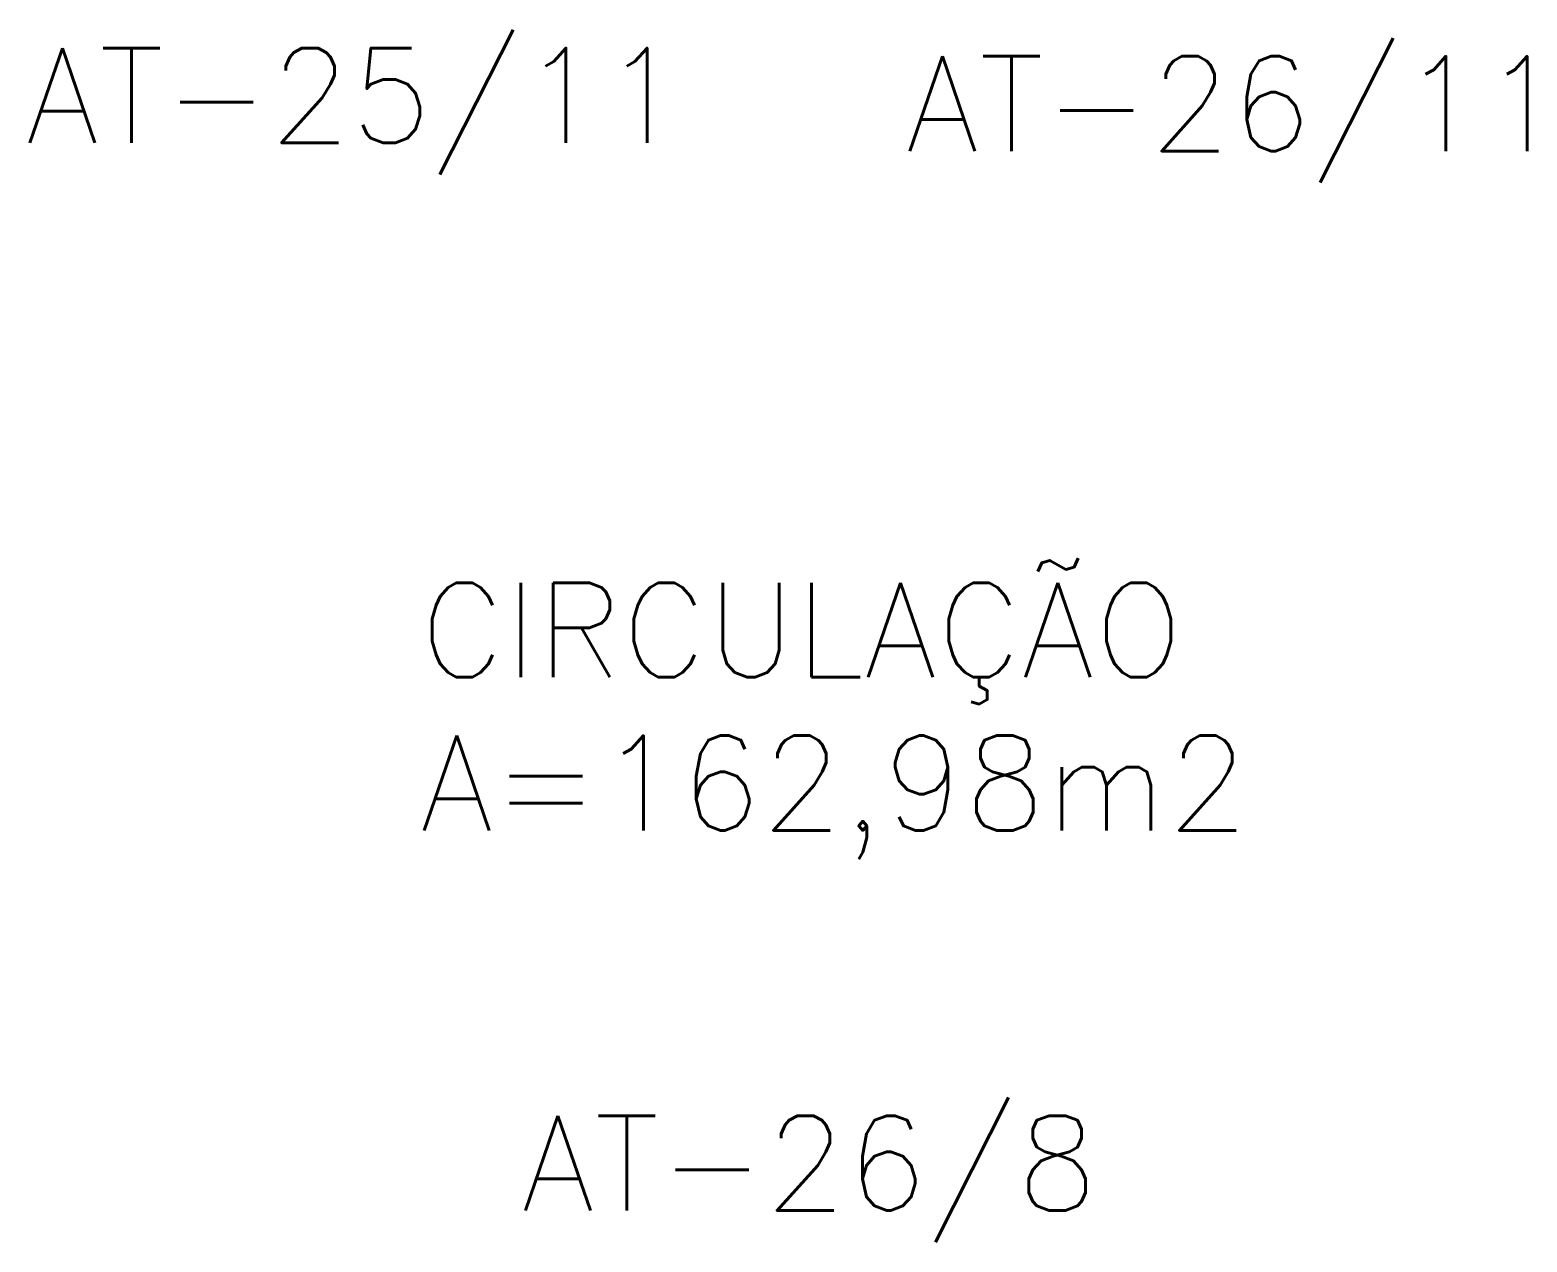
# Model space of a CAD drawing. Header units: millimetres. Extents: x 2686 to 2939, y 1294 to 1441.
# Drawn here: x 2763.718 to 2766.879, y 1314.136 to 1316.694 of the extents above; entities that cross this region are included whole.
import ezdxf

# ---------------------------------------------------------------- set-up
doc = ezdxf.new("R2010")
doc.units = ezdxf.units.MM
for name, color, linetype in [('AR-TXTCONG', 2, 'Continuous'), ('ENDEREÇO', 2, 'Continuous'), ('Área', 2, 'Continuous')]:
    doc.layers.add(name, color=color, linetype=linetype)
doc.styles.add('S16', font='simplex.shx', dxfattribs={"width": 1.1, "height": 0.16})
doc.styles.add('UNB-100', font='simplex.shx', dxfattribs={"height": 0.2})
doc.styles.add('UNB1-100', font='simplex.shx', dxfattribs={"height": 0.2})

msp = doc.modelspace()

# ---------------------------------------------------------------- texts
at = {"layer": 'AR-TXTCONG', "style": 'S16'}
msp.add_text('CIRCULAÇÃO', height=0.1989, dxfattribs=at).set_placement((2764.5413, 1315.3284))
at = {"layer": 'ENDEREÇO', "style": 'UNB1-100'}
for s, p in [('AT-25/11', (2763.7093, 1316.4559)), ('AT-26/11', (2765.5672, 1316.4386)), ('AT-26/8', (2764.7553, 1314.203))]:
    msp.add_text(s, height=0.2, dxfattribs=at).set_placement(p)
at = {"layer": 'Área', "style": 'UNB-100'}
msp.add_text('A=162,98m2', height=0.2, dxfattribs=at).set_placement((2764.5418, 1315.0051))

doc.saveas('drawing.dxf')
